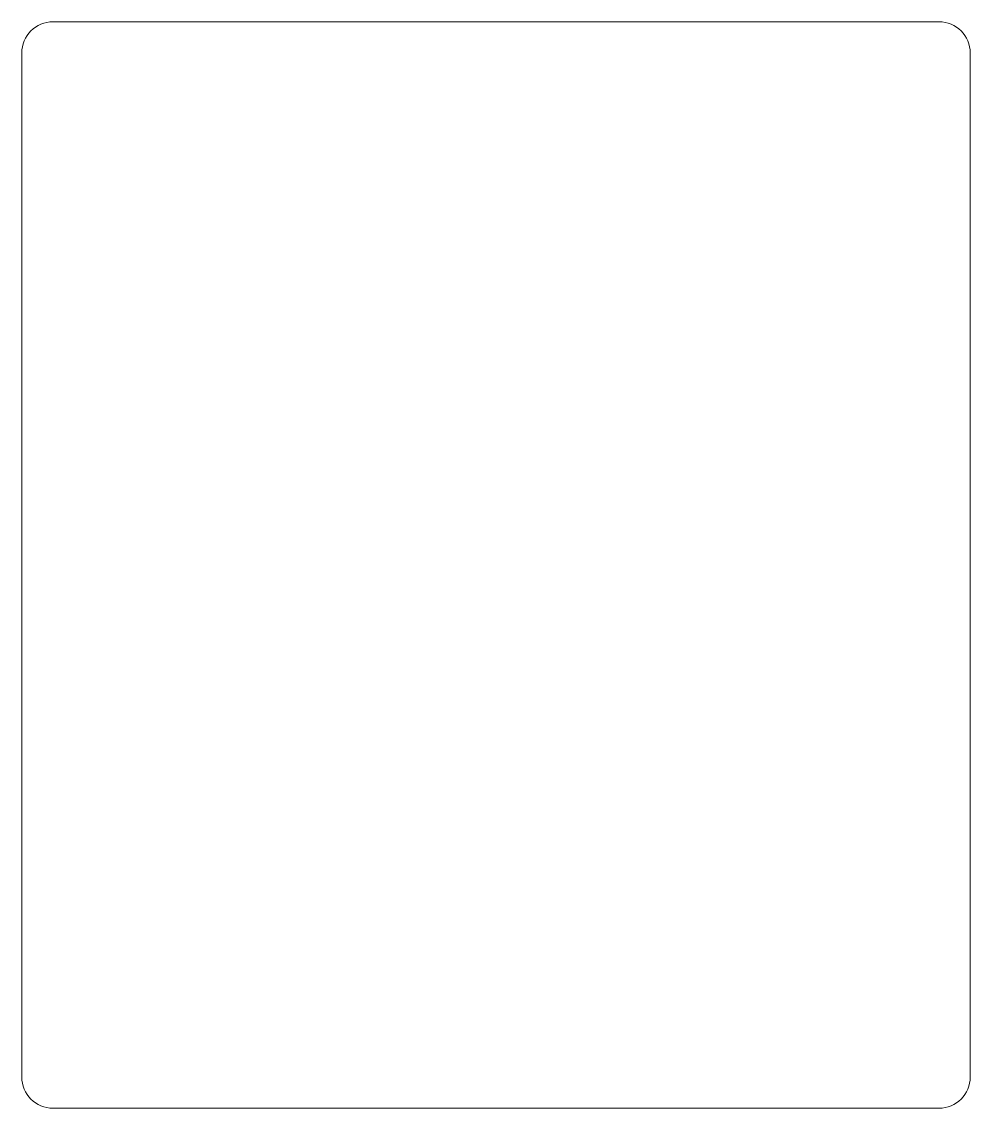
# Model space of a CAD drawing. Header units: millimetres. Extents: x -130 to 21, y -122 to 51.
import ezdxf

# ---------------------------------------------------------------- set-up
doc = ezdxf.new("R2010")
doc.units = ezdxf.units.MM

msp = doc.modelspace()

# ---------------------------------------------------------------- linework, layer by layer
at = {"color": 7, "linetype": 'Continuous', "lineweight": 15}
for p, q in [((15.51, 50.69), (-125.49, 50.69)), ((-130.49, 45.69), (-130.49, -117.31)), ((20.51, -117.31), (20.51, 45.69)), ((-125.49, -122.31), (15.51, -122.31))]:
    msp.add_line(p, q, dxfattribs=at)
for centre, start, end in [((-125.49, 45.69), 90, 180), ((15.51, 45.69), 0, 90), ((-125.49, -117.31), 180, 270), ((15.51, -117.31), 270, 0)]:
    msp.add_arc(centre, 5, start, end, dxfattribs=at)

doc.saveas('drawing.dxf')
